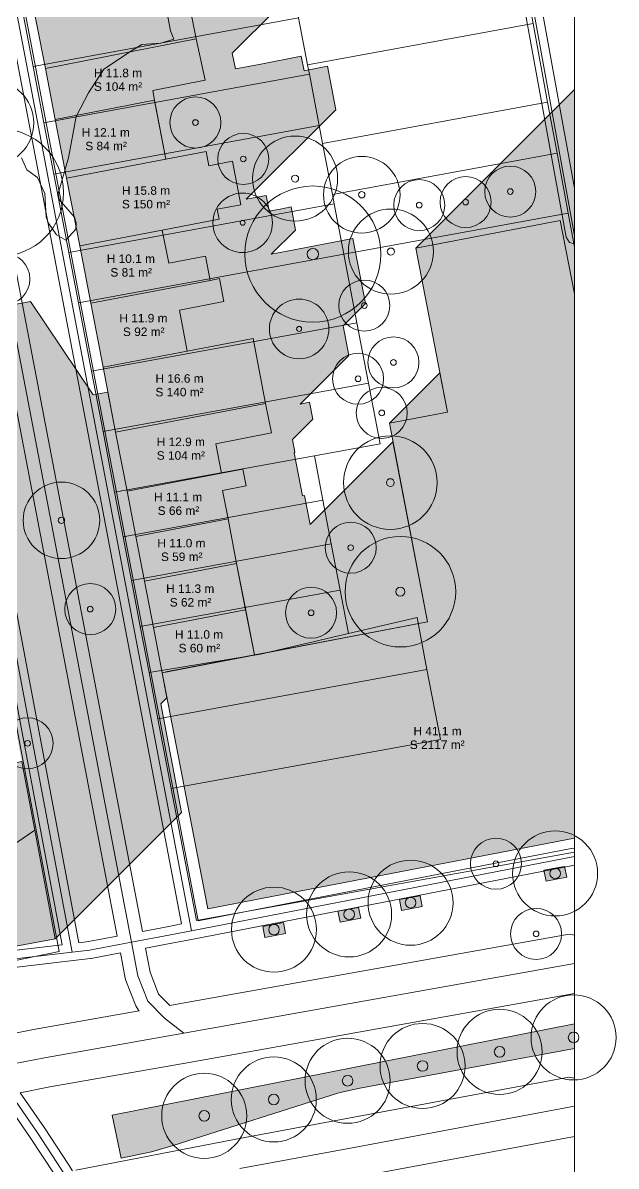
# Model space of a CAD drawing. Header units: metres. Extents: x -8 to 1190, y -11 to 1223.
# Drawn here: x 1119.7 to 1189.5, y 381.7 to 516.1 of the extents above; entities that cross this region are included whole.
import ezdxf

# ---------------------------------------------------------------- set-up
doc = ezdxf.new("R2010")
doc.units = ezdxf.units.M
doc.header["$MEASUREMENT"] = 0
for name, color, linetype, lineweight, true_color in [('TPX_BUILDING_AREAS_TEXT', 7, 'CONTINUOUS', 0, 0x000000), ('TPX_BUILDING_HEIGHTS_TEXT', 7, 'CONTINUOUS', 0, 0x000000), ('TPX_BUILDINGS', 7, 'CONTINUOUS', 0, 0x000000), ('TPX_BUILDINGS_HATCH', 7, 'CONTINUOUS', 0, 0xf0f0f0), ('TPX_BUILDINGS_SHADOWS_HATCH', 7, 'CONTINUOUS', 0, 0x000000), ('TPX_BUILDINGS_SHADOWS_OUTLINES', 7, 'CONTINUOUS', 0, 0x000000), ('TPX_CADASTRES', 7, 'CONTINUOUS', 0, 0x646464), ('TPX_CONTOUR_LINES_5M', 7, 'CONTINUOUS', 0, 0x969696), ('TPX_FRAME_PROJECT', 7, 'CONTINUOUS', 0, 0x000000), ('TPX_ROADS_AXES', 7, 'CONTINUOUS', 0, 0x323232), ('TPX_ROADS_CONTOURS', 7, 'CONTINUOUS', 0, 0x646464), ('TPX_VEGETATION_GREEN_SPACES', 7, 'CONTINUOUS', 0, 0x58ba48), ('TPX_VEGETATION_GREEN_SPACES_HATCH', 7, 'CONTINUOUS', 0, 0x58ba48), ('TPX_VEGETATION_TREES_INDIVIDUAL', 7, 'CONTINUOUS', 0, 0x136734)]:
    doc.layers.add(name, color=color, linetype=linetype, lineweight=lineweight, true_color=true_color)
doc.styles.add('TPX_TEXTE', font='arial.ttf')

# ---------------------------------------------------------------- blocks, each defined once
blk = doc.blocks.new('TREETR003_CR030')
at = {"layer": 'TPX_VEGETATION_TREES_INDIVIDUAL'}
for radius in [3, 0.3333333333333333]:
    blk.add_circle((0, 0, 0.0361), radius, dxfattribs=at)
blk = doc.blocks.new('TREETR005_CR065')
at = {"layer": 'TPX_VEGETATION_TREES_INDIVIDUAL'}
for radius in [6.5, 0.5416666666666666]:
    blk.add_circle((0, 0, 0.0361), radius, dxfattribs=at)
blk = doc.blocks.new('TREETR003_CR035')
at = {"layer": 'TPX_VEGETATION_TREES_INDIVIDUAL'}
for radius in [3.5, 0.2916666666666667]:
    blk.add_circle((0, 0, 0.0361), radius, dxfattribs=at)
blk = doc.blocks.new('TREETR004_CR045')
at = {"layer": 'TPX_VEGETATION_TREES_INDIVIDUAL'}
for radius in [4.5, 0.375]:
    blk.add_circle((0, 0, 0.0361), radius, dxfattribs=at)
blk = doc.blocks.new('TREETR005_CR055')
at = {"layer": 'TPX_VEGETATION_TREES_INDIVIDUAL'}
for radius in [5.5, 0.4583333333333333]:
    blk.add_circle((0, 0, 0.0361), radius, dxfattribs=at)
blk = doc.blocks.new('TREETR006_CR075')
at = {"layer": 'TPX_VEGETATION_TREES_INDIVIDUAL'}
for radius in [7.5, 0.625]:
    blk.add_circle((0, 0, 0.0361), radius, dxfattribs=at)
blk = doc.blocks.new('TREETR006_CR050')
at = {"layer": 'TPX_VEGETATION_TREES_INDIVIDUAL'}
for radius in [5, 0.625]:
    blk.add_circle((0, 0, 0.0361), radius, dxfattribs=at)
blk = doc.blocks.new('TREETR007_CR080')
at = {"layer": 'TPX_VEGETATION_TREES_INDIVIDUAL'}
for radius in [8, 0.6666666666666666]:
    blk.add_circle((0, 0, 0.0361), radius, dxfattribs=at)
blk = doc.blocks.new('TREETR004_CR050')
at = {"layer": 'TPX_VEGETATION_TREES_INDIVIDUAL'}
for radius in [5, 0.4166666666666667]:
    blk.add_circle((0, 0, 0.0361), radius, dxfattribs=at)

msp = doc.modelspace()

# ---------------------------------------------------------------- hatches: boundary and pattern name
at = {"layer": 'TPX_BUILDINGS_HATCH'}
for points in [[(1138.0581101886928, 524.5147576010786), (1120.3353499881923, 521.0242943442427), (1122.3748464100063, 510.69993635779247), (1140.0976294986904, 514.1904034293257), (1138.0581101886928, 524.5147576010786)], [(1140.0976294986904, 514.1904034293257), (1122.3748464100063, 510.69993635779247), (1123.5265092365444, 504.7230791724287), (1135.2051810733974, 506.9718174613081), (1134.9815330021083, 508.13884684210643), (1141.1441039554775, 509.31646105414256), (1140.0976294986904, 514.1904034293257)], [(1135.2051810733974, 506.9718174613081), (1123.5265092365444, 504.7230791724287), (1124.853400181979, 497.8209347403608), (1136.5428103916347, 500.0606980002485), (1135.2051810733974, 506.9718174613081)], [(1136.5428103916347, 500.0606980002485), (1124.853400181979, 497.8209347403608), (1126.3996772281826, 489.8428139365278), (1136.1110305301845, 491.708000627812), (1142.8144959919155, 493.0017065680586), (1142.5826911441982, 494.1668114340864), (1145.3351611606777, 494.689557520207), (1144.3540133945644, 499.7975525534712), (1141.6015462391078, 499.2748074210249), (1141.2707738392055, 500.9689230597578), (1136.5428103916347, 500.0606980002485)], [(1167.3082184228115, 445.6730837500654), (1136.0898641976528, 439.67785212164745), (1141.4553093346767, 411.93331667548046), (1184.5666117104702, 420.219737497624), (1184.5666117104702, 484.2109703696333), (1182.8990063103847, 492.8377976096235), (1165.9218439492397, 489.5806812918745), (1169.6417116555385, 470.3086809790693), (1162.8051533135585, 468.99506708746776), (1167.3082184228115, 445.6730837500654)], [(1136.1110305301845, 491.708000627812), (1126.3996772281826, 489.8428139365278), (1127.7043065540493, 483.10802885657176), (1141.7414130680263, 485.7980608618818), (1141.1921367160976, 488.6374039328657), (1136.8663930408657, 487.81256052618846), (1136.1110305301845, 491.708000627812)], [(1141.7414130680263, 485.7980608618818), (1127.7043065540493, 483.10802885657176), (1129.1507338993251, 475.58966490393505), (1139.0522698871791, 477.48820826178417), (1138.1186646930873, 482.28521105414256), (1143.3630532734096, 483.3037552512251), (1142.8446359150112, 486.01228949194774), (1141.7414130680263, 485.7980608618818)], [(1139.0522698871791, 477.48820826178417), (1129.1507338993251, 475.58966490393505), (1130.6254481785, 467.9513926184736), (1148.2602977268398, 471.34055945044383), (1146.7855662815273, 478.9788288748823), (1139.0522698871791, 477.48820826178417)], [(1148.2602977268398, 471.34055945044383), (1130.6254481785, 467.9513926184736), (1131.9707793705165, 461.0075659430586), (1143.0734347812831, 463.1434302008711), (1142.4046220295131, 466.5989918387495), (1148.9342565052211, 467.86319681769237), (1148.2602977268398, 471.34055945044383)], [(1143.0734347812831, 463.1434302008711), (1131.9707793705165, 461.0075659430586), (1133.0033435337245, 455.68155047064647), (1143.845005940646, 457.75584456091747), (1143.1937522403896, 461.1004738486372), (1145.959975194186, 461.637968508061), (1145.5705003254116, 463.6174292243086), (1143.0734347812831, 463.1434302008711)], [(1083.45903487131, 455.6510071433149), (1082.1973838321865, 455.3418783820234), (1096.1277265064418, 434.57750364905223), (1100.3624829761684, 428.269261804875), (1102.671416234225, 424.8323673880659), (1100.1421212665737, 423.1079792655073), (1107.6300706379116, 411.9515375769697), (1121.1082133762538, 421.1724505103193), (1119.5873116962612, 429.2256035483442), (1115.1177358143032, 428.38986441260204), (1111.3223609440029, 448.5301222479902), (1107.3473157398403, 447.78803011542186), (1102.5326156131923, 446.8823866522871), (1095.1751040928066, 457.85095259314403), (1083.45903487131, 455.6510071433149)], [(1143.845005940646, 457.75584456091747), (1133.0033435337245, 455.68155047064647), (1134.0127629749477, 450.453642336186), (1144.8544330112636, 452.52793738013133), (1143.845005940646, 457.75584456091747)], [(1144.8544330112636, 452.52793738013133), (1134.0127629749477, 450.453642336186), (1135.0731725208461, 444.9730906165205), (1145.9122781269252, 447.05828806525096), (1144.8544330112636, 452.52793738013133)], [(1145.9122781269252, 447.05828806525096), (1135.0731725208461, 444.9730906165205), (1136.0898646824062, 439.67785212164745), (1146.937134694308, 441.76497599249706), (1145.9122781269252, 447.05828806525096)], [(1121.1082133762538, 421.1724505103193), (1107.6300706379116, 411.9515375769697), (1111.519057225436, 406.16011664038524), (1123.5176600925624, 408.4037213004194), (1121.1082133762538, 421.1724505103193)]]:
    msp.add_hatch(color=256, dxfattribs=at).paths.add_polyline_path(points)
at = {"layer": 'TPX_BUILDINGS_SHADOWS_HATCH'}
for points in [[(1135.3260135166347, 536.0149588263594), (1120.3353623859584, 521.0243076956831), (1138.0581073276699, 524.5147671378218), (1140.097637128085, 514.1904139197432), (1141.1441106311977, 509.3164696372114), (1134.9815444462001, 508.1388392127119), (1135.2519969455898, 506.72998091345653), (1136.542817067355, 500.06071039801463), (1141.2707719318569, 500.96893259650096), (1141.601552914828, 499.274819818791), (1144.3540114872158, 499.79756304388866), (1145.3351687900722, 494.68956610327587), (1142.58270258829, 494.1668038046919), (1142.8145045749843, 493.0017151511274), (1136.111041020602, 491.70799299841747), (1136.8664006702602, 487.81257197028026), (1141.192134808749, 488.6374144232832), (1141.7414206974208, 485.79807325964794), (1142.8446340076625, 486.0122990286909), (1143.3630618564785, 483.30376478796825), (1138.1186761371791, 482.28520437842235), (1139.0522775165737, 477.4882206595503), (1146.7855643741786, 478.9788384116255), (1148.2603053562343, 471.340568987187), (1148.9342641346157, 467.86320635443553), (1142.404633473605, 466.59898420935497), (1143.0734424106777, 463.1434425986372), (1145.5704974643886, 463.61743971472606), (1145.9599828235805, 461.6379780448042), (1143.1937636844814, 461.10046621924266), (1143.8450135700405, 457.75585409766063), (1144.8544406406581, 452.5279469168745), (1145.7647809498012, 447.8209795630537), (1146.9371413700283, 441.7649845755659), (1136.5275096409023, 439.7619089758955), (1167.3082065097988, 445.67309233313426), (1163.2262267582119, 466.81421610480174), (1153.5068368427455, 457.09482618933544), (1152.8447398655117, 460.5182442343794), (1152.6006640903652, 460.4715456641279), (1151.6231803409755, 465.5340199149214), (1151.6938905231655, 465.6047300971113), (1151.4058770649135, 467.0838722861372), (1153.8088597767055, 469.48685404425487), (1153.419384907931, 471.46631571417674), (1152.3307208530605, 471.25966211920604), (1158.0559339039028, 476.9848751700483), (1157.381974171847, 480.4622368491255), (1159.9982699863613, 483.0785317099653), (1158.5235385410488, 490.7168011344038), (1150.7902421467006, 489.22618147497997), (1148.9285039417446, 488.86920687323436), (1151.7776240818202, 491.71832701331005), (1151.2592057697475, 494.4268603003584), (1150.1559829227626, 494.2126326239668), (1148.691266965121, 493.93193766241893), (1148.3339147083461, 495.77918287878856), (1145.9749783985317, 495.329374758061), (1156.5074481479824, 505.8618445075117), (1155.526300381869, 510.9698404944502), (1152.7738322727382, 510.4470953620039), (1152.4430608265102, 512.1412100470625), (1147.7150973789394, 511.2329859412275), (1144.7040881626308, 510.6560568488203), (1144.344026517123, 512.5163845694624), (1149.4879626743495, 517.6603216803633), (1148.4414891712368, 522.5342640555464), (1155.0882920734584, 529.1810679114424), (1153.0487727634609, 539.505421129521), (1135.3260135166347, 536.0149588263594)], [(1070.6168813221157, 474.138269869145), (1067.7884673587978, 471.3098549521528), (1080.0397977344692, 473.6130356467329), (1080.4232406131923, 471.5861229575239), (1084.3549098484218, 472.3294796622358), (1085.4465198032558, 466.5340838111006), (1089.8589696399868, 467.3563351309858), (1090.0470599643886, 466.3765444434248), (1097.336904477328, 467.7394880927168), (1097.4388904087245, 467.2342047370039), (1103.4409274570644, 468.36240431433544), (1103.582733105868, 467.5788283026777), (1112.0599364750087, 469.16434904700145), (1114.8846549503505, 454.1686653769575), (1115.7893609516323, 449.37676951056346), (1119.5873193256557, 429.2256130850874), (1121.1082210056484, 421.17245909338817), (1123.517667721957, 408.4037317908369), (1138.3669023029506, 423.2529644644819), (1135.957455586642, 436.0216927207075), (1136.66087622568, 436.7251133597456), (1136.0898541919887, 439.67785116797313), (1135.0731620304286, 444.97308870917186), (1134.0127524845302, 450.4536404288374), (1133.003333043307, 455.68154951697215), (1131.970768880099, 461.00756498938426), (1130.6254376880825, 467.951390711125), (1129.7157458774745, 472.66313311224803), (1127.9884595386684, 472.3382315314375), (1120.6309480182827, 483.3067974722944), (1117.9133557789028, 482.79651018744335), (1117.478249501437, 485.091901270207), (1116.3866309635341, 490.88729712134227), (1115.307869862765, 496.62818762427196), (1118.1362971775234, 499.45661493903026), (1114.7440318576992, 517.4134878790937), (1098.7950314991176, 514.4336037314497), (1087.6227578632534, 503.2613291419111), (1103.5717429630458, 506.24121138220653), (1106.9640178196132, 488.2843365347944), (1108.0427789203823, 482.5434450781904), (1109.134397458285, 476.7480501807295), (1110.1908978931606, 471.1745190299116), (1096.9724015705287, 468.70065733557567), (1095.9184703342617, 474.2632975257002), (1098.6872558109462, 474.78988501196727), (1098.315236043185, 476.7649540579878), (1096.2914685718715, 476.3848118460737), (1095.6280850879848, 475.721428362187), (1094.801407765597, 475.5664295828901), (1094.2483367435634, 478.5314583457075), (1085.3311252109706, 476.87669798498973), (1083.1907805912197, 474.73635336523876), (1082.8682260029018, 476.44145342474803), (1070.6168813221157, 474.138269869145)], [(1184.566611967748, 508.22544905310497), (1165.921857557958, 489.5806946433149), (1182.899004660314, 492.837808100041), (1184.566611967748, 484.2109779990278), (1184.566611967748, 508.22544905310497)], [(1168.7481421940029, 474.938056436833), (1162.8051652424037, 468.9950794852339), (1169.6416997425258, 470.30868956213817), (1168.7481421940029, 474.938056436833)]]:
    msp.add_hatch(color=256, dxfattribs=at).paths.add_polyline_path(points)
at = {"layer": 'TPX_VEGETATION_GREEN_SPACES_HATCH'}
for points in [[(1183.410944890231, 416.90576311713085), (1180.9872722141445, 416.44906946783885), (1181.2310542576015, 415.1602072394453), (1183.6628846637905, 415.6188254035078), (1183.410944890231, 416.90576311713085)], [(1166.4176702015102, 413.46076532965526), (1163.9939965717494, 413.00407644873485), (1164.2377757541835, 411.7152142203413), (1166.6696071140468, 412.1738266623579), (1166.4176702015102, 413.46076532965526)], [(1159.1900014393032, 412.08942171698436), (1156.766326855868, 411.6327356970869), (1157.0101050846279, 410.34387346869335), (1159.4419364444911, 410.802483049687), (1159.1900014393032, 412.08942171698436)], [(1150.357665013522, 410.29350611334667), (1147.9339904300869, 409.83682295447215), (1148.1777677051723, 408.5479597724043), (1150.6095990650356, 409.0065674460493), (1150.357665013522, 410.29350611334667)], [(1184.5666125733405, 398.39445826178417), (1130.2299636323005, 387.6512264884077), (1131.2634776551276, 382.6131186163984), (1134.842790933326, 383.3539204276167), (1137.4030803162605, 384.1074967063032), (1156.8818744141608, 390.30216547613963), (1159.1488965470344, 390.802446810063), (1184.5666125733405, 395.50360628729686), (1184.5666125733405, 398.39445826178417)]]:
    msp.add_hatch(color=256, dxfattribs=at).paths.add_polyline_path(points)

# ---------------------------------------------------------------- linework, layer by layer
at = {"layer": 'TPX_BUILDINGS', "elevation": 0.042100000000000005}
for points in [[(1138.0581101886928, 524.5147576010786), (1120.3353499881923, 521.0242943442427), (1122.3748464100063, 510.69993635779247), (1140.0976294986904, 514.1904034293257)], [(1140.0976294986904, 514.1904034293257), (1122.3748464100063, 510.69993635779247), (1123.5265092365444, 504.7230791724287), (1135.2051810733974, 506.9718174613081), (1134.9815330021083, 508.13884684210643), (1141.1441039554775, 509.31646105414256)], [(1135.2051810733974, 506.9718174613081), (1123.5265092365444, 504.7230791724287), (1124.853400181979, 497.8209347403608), (1136.5428103916347, 500.0606980002485)], [(1136.5428103916347, 500.0606980002485), (1124.853400181979, 497.8209347403608), (1126.3996772281826, 489.8428139365278), (1136.1110305301845, 491.708000627812), (1142.8144959919155, 493.0017065680586), (1142.5826911441982, 494.1668114340864), (1145.3351611606777, 494.689557520207), (1144.3540133945644, 499.7975525534712), (1141.6015462391078, 499.2748074210249), (1141.2707738392055, 500.9689230597578)], [(1167.3082184228115, 445.6730837500654), (1136.0898641976528, 439.67785212164745), (1141.4553093346767, 411.93331667548046), (1184.5666117104702, 420.219737497624), (1184.5666117104702, 484.2109703696333), (1182.8990063103847, 492.8377976096235), (1165.9218439492397, 489.5806812918745), (1169.6417116555385, 470.3086809790693), (1162.8051533135585, 468.99506708746776)], [(1136.1110305301845, 491.708000627812), (1126.3996772281826, 489.8428139365278), (1127.7043065540493, 483.10802885657176), (1141.7414130680263, 485.7980608618818), (1141.1921367160976, 488.6374039328657), (1136.8663930408657, 487.81256052618846)], [(1141.7414130680263, 485.7980608618818), (1127.7043065540493, 483.10802885657176), (1129.1507338993251, 475.58966490393505), (1139.0522698871791, 477.48820826178417), (1138.1186646930873, 482.28521105414256), (1143.3630532734096, 483.3037552512251), (1142.8446359150112, 486.01228949194774)], [(1139.0522698871791, 477.48820826178417), (1129.1507338993251, 475.58966490393505), (1130.6254481785, 467.9513926184736), (1148.2602977268398, 471.34055945044383), (1146.7855662815273, 478.9788288748823)], [(1148.2602977268398, 471.34055945044383), (1130.6254481785, 467.9513926184736), (1131.9707793705165, 461.0075659430586), (1143.0734347812831, 463.1434302008711), (1142.4046220295131, 466.5989918387495), (1148.9342565052211, 467.86319681769237)], [(1143.0734347812831, 463.1434302008711), (1131.9707793705165, 461.0075659430586), (1133.0033435337245, 455.68155047064647), (1143.845005940646, 457.75584456091747), (1143.1937522403896, 461.1004738486372), (1145.959975194186, 461.637968508061), (1145.5705003254116, 463.6174292243086)], [(1083.45903487131, 455.6510071433149), (1082.1973838321865, 455.3418783820234), (1096.1277265064418, 434.57750364905223), (1100.3624829761684, 428.269261804875), (1102.671416234225, 424.8323673880659), (1100.1421212665737, 423.1079792655073), (1107.6300706379116, 411.9515375769697), (1121.1082133762538, 421.1724505103193), (1119.5873116962612, 429.2256035483442), (1115.1177358143032, 428.38986441260204), (1111.3223609440029, 448.5301222479902), (1107.3473157398403, 447.78803011542186), (1102.5326156131923, 446.8823866522871), (1095.1751040928066, 457.85095259314403)], [(1143.845005940646, 457.75584456091747), (1133.0033435337245, 455.68155047064647), (1134.0127629749477, 450.453642336186), (1144.8544330112636, 452.52793738013133)], [(1144.8544330112636, 452.52793738013133), (1134.0127629749477, 450.453642336186), (1135.0731725208461, 444.9730906165205), (1145.9122781269252, 447.05828806525096)], [(1145.9122781269252, 447.05828806525096), (1135.0731725208461, 444.9730906165205), (1136.0898646824062, 439.67785212164745), (1146.937134694308, 441.76497599249706)], [(1121.1082133762538, 421.1724505103193), (1107.6300706379116, 411.9515375769697), (1111.519057225436, 406.16011664038524), (1123.5176600925624, 408.4037213004194)]]:
    msp.add_lwpolyline(points, close=True, dxfattribs=at)
at = {"layer": 'TPX_BUILDINGS_SHADOWS_OUTLINES', "elevation": 0.0391}
for points in [[(1138.0581073276699, 524.5147671378218), (1140.097637128085, 514.1904139197432), (1141.1441106311977, 509.3164696372114), (1134.9815444462001, 508.1388392127119), (1135.2519969455898, 506.72998091345653), (1136.542817067355, 500.06071039801463), (1141.2707719318569, 500.96893259650096), (1141.601552914828, 499.274819818791), (1144.3540114872158, 499.79756304388866), (1145.3351687900722, 494.68956610327587), (1142.58270258829, 494.1668038046919), (1142.8145045749843, 493.0017151511274), (1136.111041020602, 491.70799299841747), (1136.8664006702602, 487.81257197028026), (1141.192134808749, 488.6374144232832), (1141.7414206974208, 485.79807325964794), (1142.8446340076625, 486.0122990286909), (1143.3630618564785, 483.30376478796825), (1138.1186761371791, 482.28520437842235), (1139.0522775165737, 477.4882206595503), (1146.7855643741786, 478.9788384116255), (1148.2603053562343, 471.340568987187), (1148.9342641346157, 467.86320635443553), (1142.404633473605, 466.59898420935497), (1143.0734424106777, 463.1434425986372), (1145.5704974643886, 463.61743971472606), (1145.9599828235805, 461.6379780448042), (1143.1937636844814, 461.10046621924266), (1143.8450135700405, 457.75585409766063), (1144.8544406406581, 452.5279469168745), (1145.7647809498012, 447.8209795630537), (1146.9371413700283, 441.7649845755659), (1136.5275096409023, 439.7619089758955), (1167.3082065097988, 445.67309233313426), (1163.2262267582119, 466.81421610480174), (1153.5068368427455, 457.09482618933544), (1152.8447398655117, 460.5182442343794), (1152.6006640903652, 460.4715456641279), (1151.6231803409755, 465.5340199149214), (1151.6938905231655, 465.6047300971113), (1151.4058770649135, 467.0838722861372), (1153.8088597767055, 469.48685404425487), (1153.419384907931, 471.46631571417674), (1152.3307208530605, 471.25966211920604), (1158.0559339039028, 476.9848751700483), (1157.381974171847, 480.4622368491255), (1159.9982699863613, 483.0785317099653), (1158.5235385410488, 490.7168011344038), (1150.7902421467006, 489.22618147497997), (1148.9285039417446, 488.86920687323436), (1151.7776240818202, 491.71832701331005), (1151.2592057697475, 494.4268603003584), (1150.1559829227626, 494.2126326239668), (1148.691266965121, 493.93193766241893), (1148.3339147083461, 495.77918287878856), (1145.9749783985317, 495.329374758061), (1156.5074481479824, 505.8618445075117), (1155.526300381869, 510.9698404944502), (1152.7738322727382, 510.4470953620039), (1152.4430608265102, 512.1412100470625), (1147.7150973789394, 511.2329859412275), (1144.7040881626308, 510.6560568488203), (1144.344026517123, 512.5163845694624), (1149.4879626743495, 517.6603216803633)], [(1119.5873193256557, 429.2256130850874), (1121.1082210056484, 421.17245909338817), (1123.517667721957, 408.4037317908369), (1138.3669023029506, 423.2529644644819), (1135.957455586642, 436.0216927207075), (1136.66087622568, 436.7251133597456), (1136.0898541919887, 439.67785116797313), (1135.0731620304286, 444.97308870917186), (1134.0127524845302, 450.4536404288374), (1133.003333043307, 455.68154951697215), (1131.970768880099, 461.00756498938426), (1130.6254376880825, 467.951390711125), (1129.7157458774745, 472.66313311224803), (1127.9884595386684, 472.3382315314375), (1120.6309480182827, 483.3067974722944), (1117.9133557789028, 482.79651018744335)]]:
    msp.add_lwpolyline(points, dxfattribs=at)
for points in [[(1184.566611967748, 508.22544905310497), (1165.921857557958, 489.5806946433149), (1182.899004660314, 492.837808100041), (1184.566611967748, 484.2109779990278)], [(1168.7481421940029, 474.938056436833), (1162.8051652424037, 468.9950794852339), (1169.6416997425258, 470.30868956213817)]]:
    msp.add_lwpolyline(points, close=True, dxfattribs=at)
at = {"layer": 'TPX_CADASTRES', "elevation": 0.024099999999999996}
for points in [[(1120.4069375507534, 553.8667425788008), (1112.9746970646083, 552.5069489157759), (1119.1100348941982, 520.4416632330976), (1120.022900532931, 515.6711754477583), (1120.925847005099, 510.961325136479), (1152.1401824466884, 516.672132936772), (1151.2389039508998, 521.3822531378828), (1150.3261365406215, 526.1527609503828), (1148.5363540165126, 525.8252834952436), (1142.5607528202236, 524.7320484793745), (1135.2828874103725, 523.40045591956), (1129.147532414645, 555.4658407843672)], [(1154.155284833163, 526.8532690680586), (1150.3261365406215, 526.1527609503828), (1151.2389039508998, 521.3822531378828), (1152.1401824466884, 516.672132936772), (1153.1974076740444, 511.1466927207075), (1179.7086619846523, 515.9969973242842), (1177.9935988895595, 525.2770752585493), (1176.932194661349, 531.0204310095869), (1165.0125207416713, 528.8397717154585), (1160.9098224155605, 528.0890793479048), (1159.9524812214077, 527.9139656699263)], [(1152.1401824466884, 516.672132936772), (1120.925847005099, 510.961325136479), (1122.1914529316127, 504.33786436682567), (1153.4074544422328, 510.0489420569502), (1153.1974076740444, 511.1466927207075)], [(1179.7086619846523, 515.9969973242842), (1153.1974076740444, 511.1466927207075), (1153.4074544422328, 510.0489420569502), (1154.567243527621, 503.9878773367964), (1154.9655780307949, 501.90587946539745), (1181.4183225147426, 506.7455877936445)], [(1153.4074544422328, 510.0489420569502), (1122.1914529316127, 504.33786436682567), (1123.3511704914272, 498.276679483708), (1154.567243527621, 503.9878773367964)], [(1181.4183225147426, 506.7455877936445), (1154.9655780307949, 501.90587946539745), (1156.1141690723598, 495.902993646916), (1182.5290479175746, 500.73568579321727)], [(1154.567243527621, 503.9878773367964), (1123.3511704914272, 498.276679483708), (1125.1109313480556, 489.0797819769941), (1134.9182176105678, 490.87399145727977), (1156.3269500248134, 494.79076048498973), (1156.1141690723598, 495.902993646916), (1154.9655780307949, 501.90587946539745)], [(1182.5290479175746, 500.73568579321727), (1156.1141690723598, 495.902993646916), (1156.3269500248134, 494.79076048498973), (1157.4588956348598, 488.87491938238963), (1183.829357098788, 493.69944140082225)], [(1134.9182176105678, 490.87399145727977), (1125.1109313480556, 489.0797819769941), (1126.2428998462856, 483.1638416922651), (1157.4588956348598, 488.87491938238963), (1156.3269500248134, 494.79076048498973)], [(1168.8048431044444, 431.82945677405223), (1137.1726428633556, 426.04219671851024), (1140.1412002211437, 410.5277390158735), (1184.5666123991832, 418.557836023625), (1184.5666123991832, 489.7101683295332), (1183.8293573027477, 493.69944140082225), (1157.4588948851451, 488.87491938238963), (1158.9999992018566, 480.8205742514692), (1160.3576623564586, 473.72519728308544), (1161.7213946944103, 466.5995430625044), (1153.9914590483531, 465.18530508643016), (1154.9909230833873, 459.96184012060985), (1155.9758884077892, 454.8140110648237), (1157.0129062300548, 449.3942513144575), (1157.9919101363048, 444.2830290473066), (1166.0618096953258, 446.1652636206709), (1167.2316533690318, 440.0511355078779)], [(1157.4588956348598, 488.87491938238963), (1126.2428998462856, 483.1638416922651), (1127.7840060703456, 475.1094965613447), (1158.999998997897, 480.8205742514692)], [(1158.999998997897, 480.8205742514692), (1127.7840060703456, 475.1094965613447), (1129.1416930668056, 468.01402136450633), (1160.357662152499, 473.72519728308544)], [(1079.8028172962368, 473.577234712895), (1067.0417851917446, 471.2785877860151), (1071.3287248127162, 464.7107023871504), (1087.254348706454, 440.31158873206005), (1110.8194360248744, 404.20802065497264), (1123.9950723163784, 406.88186785345897), (1116.6247682087123, 445.6021027243696), (1111.6064881794155, 471.9659533179365), (1081.153687428683, 466.48044153815135), (1080.1592769138515, 471.7049326575361)], [(1160.357662152499, 473.72519728308544), (1129.1416930668056, 468.01402136450633), (1130.5050401203334, 460.8882803595625), (1153.9914588443935, 465.18530508643016), (1161.7213944904506, 466.5995430625044)], [(1153.9914588443935, 465.18530508643016), (1130.5050401203334, 460.8882803595625), (1131.504460286349, 455.66501185065135), (1154.9909228794277, 459.96184012060985)], [(1154.9909228794277, 459.96184012060985), (1131.504460286349, 455.66501185065135), (1132.489567708224, 450.517007318791), (1155.9758882038295, 454.8140110648237)], [(1155.9758882038295, 454.8140110648237), (1132.489567708224, 450.517007318791), (1133.526586484164, 445.0972475684248), (1157.0129060260952, 449.3942513144575)], [(1157.0129060260952, 449.3942513144575), (1133.526586484164, 445.0972475684248), (1134.5577392093837, 439.70822378760204), (1147.6631383411586, 441.8737711585127), (1157.9919099323452, 444.2830290473066)], [(1147.6631383411586, 441.8737711585127), (1134.5577392093837, 439.70822378760204), (1135.5994290821254, 434.2639736807905), (1167.2316531650722, 440.0511355078779), (1166.0618094913661, 446.1652636206709), (1157.9919099323452, 444.2830290473066)], [(1167.2316531650722, 440.0511355078779), (1135.5994290821254, 434.2639736807905), (1137.172642659396, 426.04219671851024), (1168.8048429004848, 431.82945677405223)]]:
    msp.add_lwpolyline(points, close=True, dxfattribs=at)
at = {"layer": 'TPX_CONTOUR_LINES_5M', "elevation": 0.04810000000000001}
msp.add_lwpolyline([(1136.6121023318265, 517.6227678461), (1137.0721960938536, 515.128080141265), (1137.473867179593, 514.1370926420204), (1135.9546804220881, 513.6992609524168), (1133.7196490785573, 513.516331308987), (1132.602133406559, 512.855225624051), (1129.2495863910299, 510.6127798012458), (1127.4434795312118, 507.8628772739321), (1126.003120727837, 505.074337110389), (1125.0695130077656, 500.19439182430506), (1123.8524130713195, 496.0115815792233), (1123.9700340046547, 495.3144465382211), (1125.7715228367597, 493.2230414156802), (1125.987563075032, 492.525906374678), (1125.9422196848318, 491.8287713341415), (1124.7795237037353, 490.5440153395757), (1123.66200803197, 491.14374790526927), (1122.71723429556, 492.525906374678), (1122.477529328782, 493.2230414156802), (1122.2969120433554, 496.0115815792233), (1121.4269766882062, 497.879905319307), (1120.1692130875308, 498.80012174276635), (1119.5671457224526, 500.19439182430506)], dxfattribs=at)
at = {"layer": 'TPX_FRAME_PROJECT', "elevation": 0.0001}
msp.add_lwpolyline([(0, 0), (1184.5666121470276, 0), (1184.5666121470276, 1218.5920514413156), (0, 1218.5920514413156)], close=True, dxfattribs=at)
at = {"layer": 'TPX_ROADS_AXES', "elevation": 0.030099999999999995}
for points in [[(1154.2457601104397, 655.7555699027143), (1154.7355424438138, 653.3509850180708), (1159.1257230315823, 630.9460062659346), (1168.733348992886, 577.8847288764082), (1168.5489694152493, 575.9655165350996), (1169.9728442702908, 570.0758928931318), (1170.866522935452, 566.3972029364668), (1171.3180943999905, 563.9720940268598), (1184.5666123901028, 491.0549254096113)], [(1094.792193364352, 642.6965365088545), (1108.9564446918666, 567.3616366065107), (1109.4926499836147, 565.1981501257978), (1110.5848826877773, 559.8747076666914), (1111.4628705494106, 555.6054367697798), (1112.1757077686489, 552.8392023718916), (1139.5438127033412, 409.34200140601024)], [(1125.508779477328, 406.8251070654951), (1098.4551248066127, 550.304415193852), (1097.8539857380092, 553.3271479285322), (1096.955354642123, 557.4649672186933), (1095.7413091175258, 563.0128378546797), (1095.5162095539272, 564.9159989035688), (1081.2262143604457, 639.9450506842695)], [(1138.6556605808437, 397.30283018713817), (1136.3658446781337, 399.0526356375776), (1134.3963345997036, 401.05061480170116), (1133.2255782596767, 404.0425438559614), (1132.481839131564, 407.99826475745067), (1105.7606172077358, 547.5859369910322), (1104.9877023212612, 551.5923094428144), (1103.6334123127162, 558.6836142218672)], [(1032.01585001871, 551.4898390448652), (1033.1791467182338, 545.791909662541), (1033.9546775333583, 541.993289438542), (1034.3406753055751, 539.9554733908735), (1040.1474713794887, 509.64536425238475), (1108.677844952792, 404.8454575217329), (1111.0661391727626, 401.2546724951826), (1116.151911687106, 393.23695227270946), (1121.4266919605434, 385.58602759009227), (1124.2345475666225, 381.3117127097212), (1126.6069793216884, 377.75170942908153), (1129.1145362369716, 373.9474033988081), (1132.9156827442348, 366.1559824622236)], [(1184.56661216286, 418.08310839300975), (1139.5438126709778, 409.34200140601024), (1137.0656155731995, 408.86095186835155), (1132.4818390992004, 407.99826475745067), (1127.5692376282532, 407.06951758032665), (1125.5087794449646, 406.8251070654951), (1108.6778449204285, 404.8454575217329), (1104.7634076264221, 404.39384791022167)], [(1184.5666120210662, 405.5063280737959), (1138.6556604066864, 397.30283018713817)], [(1138.6556605808437, 397.30283018713817), (1122.2549046985805, 394.41198298102245), (1116.151911687106, 393.23695227270946), (1106.6306857578456, 391.62380453711376)], [(1145.2126360796392, 381.3698353446089), (1158.2273674868047, 383.79565664893016), (1184.566612329334, 388.70045897131786)]]:
    msp.add_lwpolyline(points, dxfattribs=at)
at = {"layer": 'TPX_ROADS_CONTOURS', "elevation": 0.027099999999999996}
for points in [[(1170.5141034764238, 562.8031891090795), (1183.5827203434892, 490.87615949939936), (1183.9973025959916, 490.23280222248286), (1184.5666118306108, 490.109692404978), (1184.5666118306108, 496.6488369209692), (1172.480846945662, 563.1664427025244)], [(1125.57240254106, 381.1074150307104), (1125.0685191792436, 381.8635290367529), (1122.249991957564, 386.15363581012934), (1119.3935676258989, 390.2967985374853), (1122.8895793599077, 390.96989805530757), (1139.2712999028154, 393.85739977192134), (1184.5666118306108, 401.9508932335302), (1184.5666118306108, 408.8167494041845), (1183.9509730977006, 408.9517582161352), (1138.0438905400224, 400.7489517433569), (1136.9840999287553, 400.5621498329565), (1135.6809077900834, 401.88418085407466), (1134.6737380665727, 404.45805532764643), (1134.1407371205278, 407.2929199440405), (1137.2505727452226, 407.87820513080806), (1139.7343688649125, 408.36032469104975), (1184.5666118306108, 417.0644348366186), (1184.5666118306108, 419.0259588463232), (1184.3760228795, 419.0647781593725), (1140.338141981978, 410.5148924095556), (1113.3457961720414, 552.0418956978247)], [(1158.868298117537, 380.3548410637304), (1184.5666118306108, 385.1402919990942), (1184.5666118306108, 392.0056827766821), (1183.9258695286699, 392.1413086159155), (1157.5866246861406, 387.2365062935278), (1144.54452854814, 384.8054769737646), (1125.9388719242997, 381.18735105823725)]]:
    msp.add_lwpolyline(points, dxfattribs=at)
for points in [[(1106.6439643544145, 550.9256990654394), (1109.5712886494584, 551.5553644401953), (1111.3659825962968, 551.7470367653295), (1138.374784056563, 410.13374407123774), (1136.877855841536, 409.84317095112056), (1133.7679486912675, 409.25787336658686), (1107.2338662785478, 547.8679607613012)], [(1099.6293454808183, 549.4738863212988), (1100.7861991566606, 549.6544178230688), (1103.7110868138261, 550.2910354835913), (1104.2875610035844, 547.3029096825048), (1130.8199268025346, 408.701787780039), (1127.417279784102, 408.05850298237056), (1126.318415228743, 407.9281566841528)], [(1035.5165582341142, 539.1323326332495), (1097.6529136341996, 549.1619833214208), (1124.3275018376298, 407.69305975269526), (1109.175936285872, 405.91093714069575), (1041.0924630803056, 510.02742178272456)], [(1110.4128108662553, 404.0426300270483), (1125.6265731495805, 405.83206922840327), (1127.687031332869, 406.0764797432348), (1127.7550006550737, 406.0869234306738), (1131.192724768538, 406.7368391258642), (1131.7514081639238, 403.76537592243403), (1131.8287149113603, 403.49594385456294), (1132.9994712513871, 400.5040148003027), (1133.3280912083574, 399.997592757456), (1133.3951612156816, 399.9295519096777), (1121.6473498982377, 397.85884840320796), (1121.593190733809, 397.84886152576655), (1115.528647009749, 396.6812332374975), (1115.1879707020707, 396.62351305317134), (1111.8987842244096, 401.80847914051265)], [(1112.722943846602, 389.1061142189428), (1116.7365728062578, 389.78612978290766), (1117.24898583116, 389.88389570545405), (1120.5970388096757, 385.02763731312007), (1123.3987537068315, 380.76266844104975), (1123.4779706639238, 380.6437586052343), (1119.397742812056, 379.740494559519)]]:
    msp.add_lwpolyline(points, close=True, dxfattribs=at)
at = {"layer": 'TPX_VEGETATION_GREEN_SPACES', "elevation": 0.0031}
for points in [[(1183.410944890231, 416.90576311713085), (1180.9872722141445, 416.44906946783885), (1181.2310542576015, 415.1602072394453), (1183.6628846637905, 415.6188254035078)], [(1166.4176702015102, 413.46076532965526), (1163.9939965717494, 413.00407644873485), (1164.2377757541835, 411.7152142203413), (1166.6696071140468, 412.1738266623579)], [(1159.1900014393032, 412.08942171698436), (1156.766326855868, 411.6327356970869), (1157.0101050846279, 410.34387346869335), (1159.4419364444911, 410.802483049687)], [(1150.357665013522, 410.29350611334667), (1147.9339904300869, 409.83682295447215), (1148.1777677051723, 408.5479597724043), (1150.6095990650356, 409.0065674460493)], [(1184.5666125733405, 398.39445826178417), (1130.2299636323005, 387.6512264884077), (1131.2634776551276, 382.6131186163984), (1134.842790933326, 383.3539204276167), (1137.4030803162605, 384.1074967063032), (1156.8818744141608, 390.30216547613963), (1159.1488965470344, 390.802446810063), (1184.5666125733405, 395.50360628729686)]]:
    msp.add_lwpolyline(points, close=True, dxfattribs=at)

# ---------------------------------------------------------------- block references
at = {"layer": 'TPX_VEGETATION_TREES_INDIVIDUAL'}
for name, p in [('TREETR004_CR050', (1116.0003205377143, 504.3113907221705, 0.0361)), ('TREETR003_CR030', (1140.007147854194, 504.3584631686099, 0.0361)), ('TREETR006_CR075', (1117.00783006032, 496.12466254225, 0.0361)), ('TREETR003_CR030', (1145.6375590669923, 500.07044187234715, 0.0361)), ('TREETR004_CR050', (1151.7246867648792, 497.76225660648197, 0.0361)), ('TREETR004_CR045', (1159.561956772115, 495.8669478353113, 0.0361)), ('TREETR003_CR030', (1177.0249913588632, 496.2424667524174, 0.0361)), ('TREETR003_CR030', (1166.314981870586, 494.65190781559795, 0.0361)), ('TREETR003_CR030', (1171.774577580858, 495.00383525993675, 0.0361)), ('TREETR003_CR035', (1145.56085081934, 492.5639699762687, 0.0361)), ('TREETR007_CR080', (1153.8164820128586, 488.89525103894994, 0.0361)), ('TREETR004_CR050', (1162.9855394479819, 489.18621654761955, 0.0361)), ('TREETR003_CR030', (1117.5586210179608, 485.95809013210237, 0.0361)), ('TREETR003_CR030', (1159.8652724646963, 482.83382188295946, 0.0361)), ('TREETR003_CR035', (1152.1988173457794, 480.0891912365332, 0.0361)), ('TREETR003_CR030', (1163.2888586758636, 476.1530774002895, 0.0361)), ('TREETR003_CR030', (1159.1226828803774, 474.2341890502721, 0.0361)), ('TREETR003_CR030', (1161.9187284933869, 470.213546752464, 0.0361)), ('TREETR005_CR055', (1162.9262826631311, 462.02677309978753, 0.0361)), ('TREETR004_CR045', (1124.2522505291272, 457.5835876571946, 0.0361)), ('TREETR003_CR030', (1158.265034072334, 454.37477859901264, 0.0361)), ('TREETR005_CR065', (1164.10466796346, 449.20002297405154, 0.0361)), ('TREETR003_CR030', (1127.6374431082513, 447.1495525352657, 0.0361)), ('TREETR003_CR030', (1153.60377583839, 446.7227810714394, 0.0361)), ('TREETR003_CR030', (1120.2741847727448, 431.3717476981692, 0.0361)), ('TREETR006_CR050', (1182.2971931011416, 416.0791526166722, 0.0361)), ('TREETR003_CR030', (1175.3446933510713, 417.2175697218627, 0.0361)), ('TREETR006_CR050', (1165.3039168673567, 412.6341569391079, 0.0361)), ('TREETR006_CR050', (1158.0762470271438, 411.26281497161835, 0.0361)), ('TREETR006_CR050', (1149.2439102067146, 409.4669004762545, 0.0361)), ('TREETR003_CR030', (1180.0617545649875, 408.9697781940922, 0.0361)), ('TREETR006_CR050', (1184.469192349352, 396.79871659260243, 0.0361)), ('TREETR006_CR050', (1175.7682230141945, 395.1028115786612, 0.0361)), ('TREETR006_CR050', (1166.7152828078251, 393.43895878177136, 0.0361)), ('TREETR006_CR050', (1157.9026932530105, 391.705235067755, 0.0361)), ('TREETR006_CR050', (1149.2169912706595, 389.5066348463297, 0.0361)), ('TREETR006_CR050', (1141.0443320109043, 387.57867039041594, 0.0361))]:
    msp.add_blockref(name, p, dxfattribs=at)

# ---------------------------------------------------------------- texts
at = {"layer": 'TPX_BUILDING_AREAS_TEXT', "style": 'TPX_TEXTE'}
for s, p in [('S 104 m²', (1128.0723533132345, 508.08277782988733, 0.04510000000000001)), ('S 84 m²', (1127.0585581987684, 501.0939927103958, 0.04510000000000001)), ('S 150 m²', (1131.3663440793666, 494.25980579565504, 0.04510000000000001)), ('S 81 m²', (1130.0090306156549, 486.24238930088467, 0.04510000000000001)), ('S 92 m²', (1131.4877271854552, 479.256696933927, 0.04510000000000001)), ('S 140 m²', (1135.3056159569508, 472.16403323653947, 0.04510000000000001)), ('S 104 m²', (1135.4595523798139, 464.71260967296547, 0.04510000000000001)), ('S 66 m²', (1135.5676789635095, 458.2254917417187, 0.04510000000000001)), ('S 59 m²', (1135.953886508061, 452.80474340008146, 0.04510000000000001)), ('S 62 m²', (1136.9863453378723, 447.45291030328724, 0.04510000000000001)), ('S 60 m²', (1138.0281185464487, 442.0682055532763, 0.04510000000000001)), ('S 2117 m²', (1165.2139035226544, 430.70571994227356, 0.04510000000000001))]:
    msp.add_text(s, height=1, dxfattribs=at).set_placement(p)
at = {"layer": 'TPX_BUILDING_HEIGHTS_TEXT', "style": 'TPX_TEXTE'}
for s, p in [('H 11.8 m', (1128.0723533132345, 509.68277782988736, 0.04510000000000001)), ('H 12.1 m', (1126.6335581987682, 502.69399271039583, 0.04510000000000001)), ('H 15.8 m', (1131.3663440793666, 495.85980579565506, 0.04510000000000001)), ('H 10.1 m', (1129.5840306156547, 487.8423893008847, 0.04510000000000001)), ('H 11.9 m', (1131.062727185455, 480.856696933927, 0.04510000000000001)), ('H 16.6 m', (1135.3056159569508, 473.7640332365395, 0.04510000000000001)), ('H 12.9 m', (1135.4595523798139, 466.3126096729655, 0.04510000000000001)), ('H 11.1 m', (1135.1426789635093, 459.82549174171874, 0.04510000000000001)), ('H 11.0 m', (1135.5288865080609, 454.4047434000815, 0.04510000000000001)), ('H 11.3 m', (1136.5613453378721, 449.05291030328726, 0.04510000000000001)), ('H 11.0 m', (1137.6031185464485, 443.6682055532763, 0.04510000000000001)), ('H 41.1 m', (1165.6389035226543, 432.3057199422736, 0.04510000000000001))]:
    msp.add_text(s, height=1, dxfattribs=at).set_placement(p)

doc.saveas('drawing.dxf')
